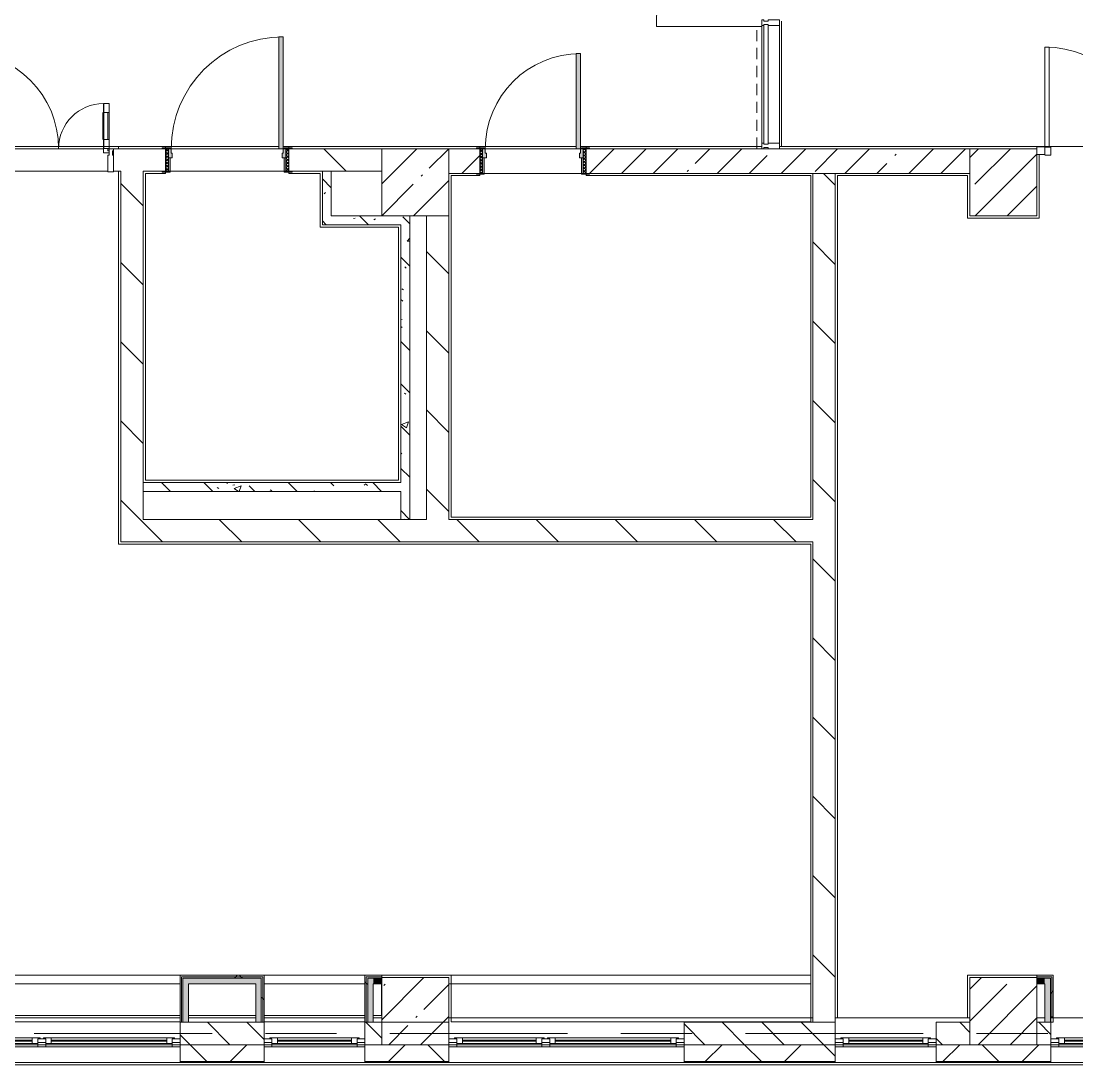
# Model space of a CAD drawing. Header units: millimetres. Extents: x 81368 to 286493, y -8553 to 29000.
# Drawn here: x 172923 to 182350, y -280 to 9040 of the extents above; entities that cross this region are included whole.
import ezdxf

# ---------------------------------------------------------------- set-up
doc = ezdxf.new("R2010")
doc.units = ezdxf.units.MM
doc.linetypes.add('200_ШТРИХ__ш1_п0_6_', pattern=[160, 100, -60])
doc.linetypes.add('Осевая', pattern=[3175, 635, -476.25, 1587.5, -476.25])
for name, color, linetype, lineweight, true_color in [('A-DETL-GENF-7', 7, 'Continuous', 5, 0xaaaaaa), ('A-DOOR-5', 7, 'Continuous', 5, 0xe2e2e2), ('A-DOOR-6', 7, 'Continuous', 5, 0xaaaaaa), ('A-DOOR-FRAM-4', 7, 'Continuous', 5, 0xe2e2e2), ('A-DOOR-FRAM-5', 7, 'Continuous', 5, 0xaaaaaa), ('A-FLOR-3', 7, 'Continuous', 5, 0xaaaaaa), ('I-WALL-4', 7, 'Continuous', 5, 0xe7e7e7), ('I-WALL-5', 7, 'Continuous', 9, 0xe7e7e7), ('I-WALL-8', 7, 'Continuous', 5, 0x787878)]:
    doc.layers.add(name, color=color, linetype=linetype, lineweight=lineweight, true_color=true_color)
for name, color, linetype, lineweight in [('A-DETL-MBND-1', 7, '200_ШТРИХ__ш1_п0_6_', 9), ('A-GLAZ-2', 7, 'Continuous', 5), ('A-GLAZ-CURT-1', 7, 'Continuous', 5), ('A-GLAZ-CWMG-2', 7, 'Continuous', 5), ('A-WALL', 7, 'Continuous', 9), ('A-WALL-6', 7, 'Continuous', 5), ('I-WALL-6', 7, 'Continuous', 5), ('S-COLS-1', 7, 'Continuous', 5), ('Оси-2', 7, 'Осевая', 9)]:
    doc.layers.add(name, color=color, linetype=linetype, lineweight=lineweight)
pattern_1 = [(135, (159482.9, 0), (-353.553, -353.553), [])]
pattern_2 = [(135, (159482.9, 0), (-377.17, -377.17), [533.4, -88.9, 17.78, -88.9]), (135, (159482.9, 376.94), (-377.17, -377.17), []), (50, (159482.9, 0), (637.645, -55.787), [66.675, -733.425]), (355, (159482.9, 0), (-123.35, 668.7), [53.34, -586.74]), (100.451, (159536, -4.65), (514.299, 612.908), [56.665, -623.315]), (46.184, (159482.9, 177.8), (948.776, -147.15), [100.01, -1100.137]), (96.636, (159561.9, 165.5), (830.91, 865.997), [85, -934.973]), (351.184, (159482.9, 177.8), (830.92, 865.99), [80.01, -880.11]), (21, (159571.8, 133.35), (530.65, -357.928), [66.675, -733.425]), (326, (159571.8, 133.35), (216.308, 644.658), [53.34, -586.74]), (71.451, (159616, 103.5), (746.96, 286.724), [56.665, -623.315]), (37.5, (159482.88, 0), (10.8105, 295.9426), [16.764, -562.864, 16.764, -578.866, -588.962]), (37.5, (159482.88, 0), (10.8105, 295.9426), [-1175.258, 16.764, -572.198]), (7.5, (159482.88, 0), (233.869, 350.632), [16.764, -322.834, 16.764, -549.529, -224.472]), (7.5, (159482.88, 0), (233.869, 350.632), [-905.891, 16.764, -207.708]), (327.5, (159284.63, 0), (474.5678, -20.0513), [16.764, -205.486, 16.764, -676.656, -920.115]), (327.5, (159284.63, 0), (474.5678, -20.0513), [-915.67, 16.764, -903.351]), (317.5, (159195.73, 0), (518.452, 88.993), [16.764, -272.161, 16.764, -443.738, -653.415]), (317.5, (159195.73, 0), (518.452, 88.993), [-749.427, 16.764, -636.651])]
pattern_3 = [(45, (159482.88, 0), (-285.123, 285.123), []), (45, (159768, 0), (-285.123, 285.123), [504.031, -100.806, 16.764, -84.042])]
pattern_4 = [(45, (159482.9, 0), (-530.33, 530.33), []), (135, (159482.9, 0), (-530.33, -530.33), [])]

# ---------------------------------------------------------------- blocks, each defined once
blk = doc.blocks.new('120_Окно_СКБ_2Ст - 120_Окно_СКБ_2Ст 2100х2500 _мал створка справа_-22445857-1_2_3_птичка')
at = {"layer": 'A-GLAZ-2'}
for p, q in [((-1050, -127), (-1050, -57)), ((-1050, -57), (-980, -57)), ((1050, -57), (-1050, -57)), ((-980, -57), (-980, -127)), ((150, -87), (-980, -87)), ((-980, -87), (-980, -127)), ((-930, -137), (-930, -87)), ((100, -137), (100, -87)), ((150, -127), (150, -57)), ((150, -57), (220, -57)), ((150, -127), (150, -87)), ((220, -57), (220, -127)), ((980, -87), (220, -87)), ((220, -87), (220, -127)), ((270, -137), (270, -87)), ((930, -137), (930, -87)), ((980, -127), (980, -57)), ((980, -57), (1050, -57)), ((980, -127), (980, -87)), ((1050, -57), (1050, -127)), ((-980, -127), (-1050, -127)), ((-1050, -127), (-1000, -127)), ((-980, -127), (-1000, -127)), ((-1000, -127), (-1000, -137)), ((-1000, -137), (170, -137)), ((170, -137), (-1000, -137)), ((-930, -107), (100, -107)), ((100, -117), (-930, -117)), ((220, -127), (150, -127)), ((170, -127), (150, -127)), ((170, -127), (200, -127)), ((170, -137), (170, -127)), ((220, -127), (200, -127)), ((200, -127), (200, -137)), ((200, -137), (1000, -137)), ((1000, -137), (200, -137)), ((270, -107), (930, -107)), ((930, -117), (270, -117)), ((1050, -127), (980, -127)), ((1000, -127), (980, -127)), ((1000, -127), (1050, -127)), ((1000, -137), (1000, -127))]:
    blk.add_line(p, q, dxfattribs=at)
blk = doc.blocks.new('Прямоугольный импост - Импост структурный с накладкой - 160мм Темный-30756008-1_2_3_птичка')
at = {"layer": 'A-GLAZ-CWMG-2'}
for p, q in [((-50, 0), (-50, 17)), ((-50, 17), (0, 17)), ((-40, 0), (-50, 0)), ((-40, -40), (-40, 0)), ((0, 0), (-10, 0)), ((-10, 0), (-10, -40)), ((0, 17), (0, 0)), ((-50, -140), (-50, -40)), ((-50, -40), (-40, -40)), ((-10, -40), (0, -40)), ((0, -40), (0, -140)), ((0, -140), (-50, -140))]:
    blk.add_line(p, q, dxfattribs=at)
blk = doc.blocks.new('Системная панель - Стекло - 40мм-31920837-1_2_3_птичка')
at = {"layer": 'A-GLAZ-CURT-1'}
for p, q in [((535, 40), (-535, 40)), ((-535, 40), (-535, 0)), ((-535, 0), (535, 0)), ((535, 0), (535, 40))]:
    blk.add_line(p, q, dxfattribs=at)
blk = doc.blocks.new('Прямоугольный импост - Импост структурный с накладкой - 160мм Темный-31920697-1_2_3_птичка')
at = {"layer": 'A-GLAZ-CWMG-2'}
for p, q in [((20053.3, 7950), (20053.3, 9000)), ((20210.3, 7950), (20210.3, 9000))]:
    blk.add_line(p, q, dxfattribs=at)
blk = doc.blocks.new('Прямоугольный импост - Импост структурный с накладкой - 160мм Темный-30755591-1_2_3_птичка')
at = {"layer": 'A-GLAZ-CWMG-2'}
for p, q in [((-25, 0), (-25, 17)), ((-25, 17), (25, 17)), ((-15, 0), (-25, 0)), ((-15, -40), (-15, 0)), ((25, 0), (15, 0)), ((15, 0), (15, -40)), ((25, 17), (25, 0)), ((-25, -140), (-25, -40)), ((-25, -40), (-15, -40)), ((15, -40), (25, -40)), ((25, -40), (25, -140)), ((25, -140), (-25, -140))]:
    blk.add_line(p, q, dxfattribs=at)
blk = doc.blocks.new('120_Окно_СКБ_1Ст - 120_Окно_СКБ_1Ст 900х2500_h_-V71-1_2_3_птичка')
at = {"layer": 'A-GLAZ-2'}
for p, q in [((-450, -127), (-450, -57)), ((-450, -57), (-380, -57)), ((450, -57), (-450, -57)), ((-380, -57), (-380, -127)), ((380, -87), (-380, -87)), ((-380, -87), (-380, -127)), ((-330, -137), (-330, -87)), ((330, -137), (330, -87)), ((380, -127), (380, -57)), ((380, -57), (450, -57)), ((380, -127), (380, -87)), ((450, -57), (450, -127)), ((-380, -127), (-450, -127)), ((-450, -127), (-400, -127)), ((-380, -127), (-400, -127)), ((-400, -127), (-400, -137)), ((-400, -137), (400, -137)), ((400, -137), (-400, -137)), ((-330, -107), (330, -107)), ((330, -117), (-330, -117)), ((450, -127), (380, -127)), ((400, -127), (380, -127)), ((400, -127), (450, -127)), ((400, -137), (400, -127))]:
    blk.add_line(p, q, dxfattribs=at)
blk = doc.blocks.new('120_Окно_СКБ_2Ст - 120_Окно_СКБ_2Ст 2800х2500_створка_-22445922-1_2_3_птичка')
at = {"layer": 'A-GLAZ-2'}
for p, q in [((-1400, -127), (-1400, -57)), ((-1400, -57), (-1330, -57)), ((1400, -57), (-1400, -57)), ((-1330, -57), (-1330, -127)), ((500, -87), (-1330, -87)), ((-1330, -87), (-1330, -127)), ((-1280, -137), (-1280, -87)), ((450, -137), (450, -87)), ((500, -127), (500, -57)), ((500, -57), (570, -57)), ((500, -127), (500, -87)), ((570, -57), (570, -127)), ((1330, -87), (570, -87)), ((570, -87), (570, -127)), ((620, -137), (620, -87)), ((1280, -137), (1280, -87)), ((1330, -127), (1330, -57)), ((1330, -57), (1400, -57)), ((1330, -127), (1330, -87)), ((1400, -57), (1400, -127)), ((-1330, -127), (-1400, -127)), ((-1400, -127), (-1350, -127)), ((-1330, -127), (-1350, -127)), ((-1350, -127), (-1350, -137)), ((-1350, -137), (520, -137)), ((520, -137), (-1350, -137)), ((-1280, -107), (450, -107)), ((450, -117), (-1280, -117)), ((570, -127), (500, -127)), ((520, -127), (500, -127)), ((520, -127), (550, -127)), ((520, -137), (520, -127)), ((570, -127), (550, -127)), ((550, -127), (550, -137)), ((550, -137), (1350, -137)), ((1350, -137), (550, -137)), ((620, -107), (1280, -107)), ((1280, -117), (620, -117)), ((1400, -127), (1330, -127)), ((1350, -127), (1330, -127)), ((1350, -127), (1400, -127)), ((1350, -137), (1350, -127))]:
    blk.add_line(p, q, dxfattribs=at)
blk = doc.blocks.new('BSC_Колонна _Прямоугольная - 600х600-V145-1_2_3_птичка')
at = {"layer": 'S-COLS-1'}
h = blk.add_hatch(dxfattribs=at)
h.set_pattern_fill('FP_165', color=256, style=0, pattern_type=2)
h.set_pattern_definition([(45, (-22210, -7600), (-285.123, 285.123), []), (45, (-21924.88, -7600), (-285.123, 285.123), [504.031, -100.806, 16.764, -84.042])])
h.paths.add_polyline_path([(300, -300), (300, 300), (-300, 300), (-300, -300)])
for p, q in [((300, 300), (-300, 300)), ((-300, 300), (-300, -300)), ((300, -300), (300, 300)), ((-300, -300), (300, -300))]:
    blk.add_line(p, q, dxfattribs=at)
blk = doc.blocks.new('BSC_Колонна _Прямоугольная - 600х600-V146-1_2_3_птичка')
at = {"layer": 'S-COLS-1'}
h = blk.add_hatch(dxfattribs=at)
h.set_pattern_fill('FP_166', color=256, style=0, pattern_type=2)
h.set_pattern_definition([(45, (-22210, -200), (-285.123, 285.123), []), (45, (-21924.88, -200), (-285.123, 285.123), [504.031, -100.806, 16.764, -84.042])])
h.paths.add_polyline_path([(300, -300), (300, 300), (-300, 300), (-300, -300), (-26.4, -300)])
for p, q in [((300, 300), (-300, 300)), ((-300, 300), (-300, -300)), ((300, -300), (300, 300)), ((-300, -300), (300, -300))]:
    blk.add_line(p, q, dxfattribs=at)
blk = doc.blocks.new('BSC_Колонна _Прямоугольная - 600х600-V161-1_2_3_птичка')
at = {"layer": 'S-COLS-1'}
h = blk.add_hatch(dxfattribs=at)
h.set_pattern_fill('FP_178', color=256, style=0, pattern_type=2)
h.set_pattern_definition([(45, (-16960, -7600), (-285.123, 285.123), []), (45, (-16674.88, -7600), (-285.123, 285.123), [504.031, -100.806, 16.764, -84.042])])
h.paths.add_polyline_path([(100, -300), (300, -300), (300, 300), (-300, 300), (-300, -300)])
for p, q in [((300, 300), (-300, 300)), ((-300, 300), (-300, -300)), ((300, -300), (300, 300)), ((-300, -300), (300, -300))]:
    blk.add_line(p, q, dxfattribs=at)
blk = doc.blocks.new('110_Дверь_СКБ_1Ст_Внутренняя1 - Д-7_л__950x2100h_Туалет-21784696-1_2_3_птичка')
at = {"layer": 'A-DOOR-5'}
h = blk.add_hatch(color=256, dxfattribs=at)
h.paths.add_polyline_path([(-422.5, 30), (-402.5, 30), (-402.5, 70), (-412.5, 70), (-412.5, 110), (-437.5, 108), (-437.5, 30)])
h.paths.add_polyline_path([(447.5, 30), (462.5, 30), (462.5, 110), (437.5, 110), (437.5, 70), (427.5, 70), (427.5, 30), (437.5, 30)])
at = {"layer": 'A-DOOR-6'}
h = blk.add_hatch(dxfattribs=at)
h.set_pattern_fill('FP_25', color=256, style=0, pattern_type=2)
h.set_pattern_definition([(135, (1826.41, 174.685), (-14.14214, -14.14214), []), (225, (1826.41, 174.685), (14.14214, -14.14214), [])])
h.paths.add_polyline_path([(473.5, -110), (487.5, -110), (487.5, 110), (462.5, 110), (462.5, -110)])
at = {"layer": 'A-DOOR-FRAM-4'}
for points in [[(437.5, 110), (431.8, 960), (397.5, 960), (397.5, 110)], [(-462.5, 110), (-422.5, 110), (-422.5, 118), (-492.5, 117.6), (-492.5, 110), (-477.4, 110)], [(487.5, 110), (517.5, 110), (517.5, 118), (447.5, 118), (447.5, 110), (473.5, 110)], [(-422.5, -110), (-422.5, 30), (-437.5, 30), (-437.5, -110)], [(462.5, -110), (462.5, 30), (447.5, 30), (447.5, -110)], [(-462.5, -118), (-422.5, -118), (-422.5, -110), (-492.5, -110), (-492.5, -118)], [(517.5, -118), (517.5, -110), (447.5, -110), (447.5, -118), (487.5, -118)]]:
    blk.add_hatch(color=256, dxfattribs=at).paths.add_polyline_path(points)
at = {"layer": 'A-DOOR-FRAM-5'}
h = blk.add_hatch(dxfattribs=at)
h.set_pattern_fill('FP_26', color=256, style=0, pattern_type=2)
h.set_pattern_definition([(45, (-296.384, 174.685), (-14.1421, 14.1421), []), (135, (-296.384, 174.685), (-14.1421, -14.1421), [])])
h.paths.add_polyline_path([(-462.5, -110), (-437.5, -110), (-437.5, 110), (-462.5, 108)])
at = {"layer": 'A-DOOR-6'}
for p, q in [((437.5, 960), (397.5, 960)), ((397.5, 960), (397.5, 110)), ((437.5, 110), (437.5, 960)), ((397.5, 110), (437.5, 110))]:
    blk.add_line(p, q, dxfattribs=at)
blk.add_arc((437.5, 110), 850, 90, 180, dxfattribs=at)
at = {"layer": 'A-DOOR-FRAM-5'}
for p, q in [((-422.5, 118), (-492.5, 118)), ((-492.5, 118), (-492.5, 110)), ((-492.5, 110), (-422.5, 110)), ((-437.5, 110), (-462.5, 110)), ((-462.5, 110), (-462.5, -110)), ((-412.5, 110), (-437.5, 110)), ((-437.5, 110), (-437.5, 30)), ((-437.5, -110), (-437.5, 110)), ((-422.5, 110), (-437.5, 110)), ((-437.5, 110), (-437.5, 109)), ((-437.5, 109), (-422.5, 109)), ((-422.5, 110), (-422.5, 118)), ((-422.5, 109), (-422.5, 110)), ((-412.5, 70), (-412.5, 110)), ((437.5, 110), (437.5, 70)), ((462.5, 110), (437.5, 110)), ((517.5, 118), (447.5, 118)), ((447.5, 118), (447.5, 110)), ((462.5, 110), (447.5, 110)), ((447.5, 110), (447.5, 109)), ((447.5, 110), (517.5, 110)), ((447.5, 109), (462.5, 109)), ((462.5, 30), (462.5, 110)), ((487.5, 110), (462.5, 110)), ((462.5, 110), (462.5, -110)), ((462.5, 109), (462.5, 110)), ((487.5, -110), (487.5, 110)), ((517.5, 110), (517.5, 118)), ((-437.5, 30), (-402.5, 30)), ((-422.5, 30), (-437.5, 30)), ((-437.5, 30), (-437.5, -110)), ((-422.5, -110), (-422.5, 30)), ((-402.5, 70), (-412.5, 70)), ((-402.5, 30), (-402.5, 70)), ((437.5, 70), (427.5, 70)), ((427.5, 70), (427.5, 30)), ((427.5, 30), (462.5, 30)), ((462.5, 30), (447.5, 30)), ((447.5, 30), (447.5, -110)), ((462.5, -110), (462.5, 30)), ((-422.5, -110), (-492.5, -110)), ((-492.5, -110), (-492.5, -118)), ((-492.5, -118), (-422.5, -118)), ((-462.5, -110), (-437.5, -110)), ((-437.5, -110), (-422.5, -110)), ((-422.5, -118), (-422.5, -110)), ((447.5, -110), (462.5, -110)), ((517.5, -110), (447.5, -110)), ((447.5, -110), (447.5, -118)), ((447.5, -118), (517.5, -118)), ((462.5, -110), (487.5, -110)), ((517.5, -118), (517.5, -110))]:
    blk.add_line(p, q, dxfattribs=at)
blk = doc.blocks.new('110_Дверь_СКБ_1Ст_Внутренняя1 - Д-4 1100x2100h_су мгн-V171-1_2_3_птичка')
at = {"layer": 'A-DOOR-5'}
h = blk.add_hatch(color=256, dxfattribs=at)
h.paths.add_polyline_path([(512.5, 20), (537.5, 20), (537.5, 100), (512.5, 100), (512.5, 60), (502.5, 60), (502.5, 20)])
h.paths.add_polyline_path([(-477.5, 20), (-477.5, 60), (-487.5, 60), (-487.5, 100), (-512.5, 100), (-512.5, 20), (-487.5, 20)])
at = {"layer": 'A-DOOR-6'}
h = blk.add_hatch(dxfattribs=at)
h.set_pattern_fill('FP_27', color=256, style=0, pattern_type=2)
h.set_pattern_definition([(135, (1751.41, 164.685), (-14.14214, -14.14214), []), (225, (1751.41, 164.685), (14.14214, -14.14214), [])])
h.paths.add_polyline_path([(562.5, -100), (562.5, 100), (537.5, 100), (537.5, -100)])
at = {"layer": 'A-DOOR-FRAM-4'}
for points in [[(512.5, 100), (512.5, 1100), (472.5, 1100), (472.5, 100)], [(-523, 100), (-497.5, 100), (-497.5, 108), (-567.5, 108), (-567.5, 100), (-537.5, 100)], [(537.5, 100), (592.5, 100), (592.5, 108), (522.5, 108), (522.5, 100)], [(-497.5, -100), (-497.5, 20), (-512.5, 20), (-512.5, -100)], [(522.5, -100), (537.5, -100), (537.5, 20), (522.5, 20)], [(-519.7, -108), (-497.5, -108), (-497.5, -100), (-567.5, -100), (-567.5, -108), (-536.7, -108)], [(562.5, -108), (592.5, -108), (592.5, -100), (522.5, -100), (522.5, -108), (537.5, -108)]]:
    blk.add_hatch(color=256, dxfattribs=at).paths.add_polyline_path(points)
at = {"layer": 'A-DOOR-FRAM-5'}
h = blk.add_hatch(dxfattribs=at)
h.set_pattern_fill('FP_28', color=256, style=0, pattern_type=2)
h.set_pattern_definition([(45, (-371.384, 164.685), (-14.1421, 14.1421), []), (135, (-371.384, 164.685), (-14.1421, -14.1421), [])])
h.paths.add_polyline_path([(-536.2, -100), (-512.5, -100), (-512.5, 100), (-537.5, 100), (-537.5, -100)])
at = {"layer": 'A-DOOR-6'}
for p, q in [((512.5, 1100), (472.5, 1100)), ((472.5, 1100), (472.5, 100)), ((512.5, 100), (512.5, 1100)), ((472.5, 100), (512.5, 100))]:
    blk.add_line(p, q, dxfattribs=at)
blk.add_arc((512.5, 100), 1000, 90, 180, dxfattribs=at)
at = {"layer": 'A-DOOR-FRAM-5'}
for p, q in [((-497.5, 108), (-567.5, 108)), ((-567.5, 108), (-567.5, 100)), ((-567.5, 100), (-497.5, 100)), ((-512.5, 100), (-537.5, 100)), ((-537.5, 100), (-537.5, -100)), ((-487.5, 100), (-512.5, 100)), ((-512.5, 100), (-512.5, 20)), ((-512.5, -100), (-512.5, 100)), ((-497.5, 100), (-512.5, 100)), ((-512.5, 100), (-512.5, 99)), ((-512.5, 99), (-497.5, 99)), ((-497.5, 100), (-497.5, 108)), ((-497.5, 99), (-497.5, 100)), ((-487.5, 60), (-487.5, 100)), ((512.5, 100), (512.5, 60)), ((537.5, 100), (512.5, 100)), ((592.5, 108), (522.5, 108)), ((522.5, 108), (522.5, 100)), ((537.5, 100), (522.5, 100)), ((522.5, 100), (522.5, 99)), ((522.5, 100), (592.5, 100)), ((522.5, 99), (537.5, 99)), ((537.5, 20), (537.5, 100)), ((562.5, 100), (537.5, 100)), ((537.5, 100), (537.5, -100)), ((537.5, 99), (537.5, 100)), ((562.5, -100), (562.5, 100)), ((592.5, 100), (592.5, 108)), ((-512.5, 20), (-477.5, 20)), ((-497.5, 20), (-512.5, 20)), ((-512.5, 20), (-512.5, -100)), ((-497.5, -100), (-497.5, 20)), ((-477.5, 60), (-487.5, 60)), ((-477.5, 20), (-477.5, 60)), ((512.5, 60), (502.5, 60)), ((502.5, 60), (502.5, 20)), ((502.5, 20), (537.5, 20)), ((537.5, 20), (522.5, 20)), ((522.5, 20), (522.5, -100)), ((537.5, -100), (537.5, 20)), ((-497.5, -100), (-567.5, -100)), ((-567.5, -100), (-567.5, -108)), ((-567.5, -108), (-497.5, -108)), ((-537.5, -100), (-512.5, -100)), ((-512.5, -100), (-497.5, -100)), ((-497.5, -108), (-497.5, -100)), ((522.5, -100), (537.5, -100)), ((592.5, -100), (522.5, -100)), ((522.5, -100), (522.5, -108)), ((522.5, -108), (592.5, -108)), ((537.5, -100), (562.5, -100)), ((592.5, -108), (592.5, -100))]:
    blk.add_line(p, q, dxfattribs=at)
blk = doc.blocks.new('Дверь_Витражная_остекление_ - ДВН_ДАО_Главный вход_1200 в свету-31742133-1_2_3_птичка')
at = {"layer": 'A-DETL-GENF-7'}
for p, q in [((-607.5, 925), (-647.5, 925)), ((-647.5, 925), (-647.5, 35)), ((-607.5, 30), (-607.5, 925)), ((647.5, 430), (607.5, 430)), ((607.5, 430), (607.5, 30)), ((647.5, 35), (647.5, 430)), ((-647.5, 30), (-607.5, 30)), ((-592.5, 30), (-647.5, 30)), ((-592.5, -40), (-592.5, 30)), ((592.5, -40), (592.5, 30)), ((592.5, 30), (647.5, 30)), ((607.5, 30), (647.5, 30)), ((-647.5, -40), (-592.5, -40)), ((647.5, -40), (592.5, -40))]:
    blk.add_line(p, q, dxfattribs=at)
at = {"layer": 'A-DOOR-6'}
for p, q in [((-647.5, 925), (-647.5, 35)), ((647.5, 430), (647.5, 35))]:
    blk.add_line(p, q, dxfattribs=at)
for centre, radius, start, end in [((-647.5, 30), 895, 360, 90), ((647.5, 30), 400, 90, 180)]:
    blk.add_arc(centre, radius, start, end, dxfattribs=at)
blk = doc.blocks.new('Прямоугольный импост - 50 x 70 мм-31701779-1_2_3_птичка')
at = {"layer": 'A-GLAZ-CWMG-2'}
for p, q in [((0, 35), (-70, 35)), ((-70, 35), (-70, -35)), ((-70, -35), (0, -35)), ((0, -35), (0, -17))]:
    blk.add_line(p, q, dxfattribs=at)
blk = doc.blocks.new('Прямоугольный импост - Импост структурный с накладкой - 190мм-32633035-1_2_3_птичка')
at = {"layer": 'A-GLAZ-CWMG-2'}
for p, q in [((-50, 40), (-50, 190)), ((-50, 190), (0, 190)), ((0, 190), (0, 40)), ((-40, 40), (-50, 40)), ((-50, -17), (-50, 0)), ((-50, 0), (-40, 0)), ((-40, 0), (-40, 40)), ((-10, 40), (-10, 0)), ((0, 40), (-10, 40)), ((-10, 0), (0, 0)), ((0, 0), (0, -17)), ((0, -17), (-50, -17))]:
    blk.add_line(p, q, dxfattribs=at)
blk = doc.blocks.new('Дверь_Витражная_остекление_ - ВВ-6 остекление-32633143-1_2_3_птичка')
at = {"layer": 'A-DETL-GENF-7'}
for p, q in [((-630, 880), (-585, 880)), ((-630, 880), (-630, 20)), ((-585, 880), (-630, 880)), ((-630, 880), (-630, 20)), ((-585, 880), (-585, 20)), ((-585, 20), (-585, 880)), ((-630, 800), (-585, 800)), ((-620, 800), (-620, 100)), ((-576, 800), (-576, 100)), ((680, 420), (635, 420)), ((635, 420), (635, 20)), ((680, 420), (635, 420)), ((635, 420), (635, 20)), ((680, 420), (680, 20)), ((680, 20), (680, 420)), ((626, 340), (626, 100)), ((680, 340), (635, 340)), ((670, 340), (670, 100)), ((-630, 100), (-585, 100)), ((680, 100), (635, 100)), ((-585, 20), (-630, 20)), ((-630, 20), (-585, 20))]:
    blk.add_line(p, q, dxfattribs=at)
at = {"layer": 'A-DOOR-6'}
for p, q in [((-630, 880), (-630, 20)), ((630, 420), (630, 20)), ((-630, 20), (-680, 20)), ((-680, 20), (-680, -20)), ((-630, -20), (-630, 20)), ((680, 20), (630, 20)), ((630, 20), (630, -20)), ((680, -20), (680, 20)), ((-680, -20), (-630, -20)), ((630, -20), (680, -20))]:
    blk.add_line(p, q, dxfattribs=at)
for centre, radius, start, end in [((-630, 20), 860, 360, 90), ((630, 20), 400, 90, 180)]:
    blk.add_arc(centre, radius, start, end, dxfattribs=at)
blk = doc.blocks.new('Зашивка приборов отопления19 - Зашивка приборов отопления-33282289-1_2_3_птичка')
at = {"layer": 'A-WALL-6'}
for p, q in [((12140, 520), (10058.6, 520)), ((10058.6, 520), (10058.6, 445)), ((10058.6, 445), (12140, 445)), ((12140, 445), (10060.9, 445)), ((10060.9, 445), (10060.9, 105)), ((10060.9, 105), (12140, 105))]:
    blk.add_line(p, q, dxfattribs=at)
blk = doc.blocks.new('Зашивка приборов отопления20 - Зашивка приборов отопления-33282357-1_2_3_птичка')
at = {"layer": 'A-WALL-6'}
for p, q in [((10960, 520), (10060, 520)), ((10060, 445), (10960, 445)), ((10960, 445), (10060.9, 445)), ((10060.9, 445), (10060.9, 105)), ((10060.9, 105), (10960, 105))]:
    blk.add_line(p, q, dxfattribs=at)
blk = doc.blocks.new('Зашивка приборов отопления21 - Зашивка приборов отопления-33282451-1_2_3_птичка')
at = {"layer": 'A-WALL-6'}
for p, q in [((13270.9, 520), (10060, 520)), ((10060, 520), (10060, 445)), ((13270.9, 445), (13270.9, 520)), ((10060, 445), (13270.9, 445)), ((13270.9, 445), (10060.9, 445)), ((10060.9, 445), (10060.9, 105)), ((13270.9, 105), (13270.9, 445)), ((10060.9, 105), (13270.9, 105))]:
    blk.add_line(p, q, dxfattribs=at)

msp = doc.modelspace()

# ---------------------------------------------------------------- hatches: boundary and pattern name
at = {"layer": 'A-WALL-6'}
h = msp.add_hatch(dxfattribs=at)
h.set_pattern_fill('FP_100', color=256, style=0, pattern_type=2)
h.set_pattern_definition([(135, (159482.88, 0), (-176.7767, -176.7767), [])])
h.paths.add_polyline_path([(166312.9, -100), (167142.9, -100), (167142.9, 100), (166312.9, 100), (166312.9, -80)])
h.paths.add_polyline_path([(181392.9, -100), (181392.9, 100), (181092.9, 100), (181092.9, -100)])
h.paths.add_polyline_path([(186792.9, -100), (187792.6, -100), (187792.6, 100), (186792.9, 100), (186792.9, -80)])
h.paths.add_polyline_path([(168642.6, -100), (169392.9, -100), (169392.9, 100), (168642.6, 100), (168642.6, -80)])
h.paths.add_polyline_path([(171642.9, -100), (171642.9, 100), (171492.9, 100), (171492.9, -100)])
h.paths.add_polyline_path([(179972.9, -100), (180192.9, -100), (180192.9, 100), (178842.9, 100), (178842.9, -100), (178878.1, -100)])
h.paths.add_polyline_path([(185892.9, -100), (185892.9, 100), (185642.9, 100), (185642.9, -100)])
h.paths.add_polyline_path([(175092.9, -100), (175092.9, 100), (174342.9, 100), (174342.9, -100)])
h.paths.add_polyline_path([(175992.9, -100), (176142.9, -94.4), (176142.9, 100), (175992.9, 100), (175992.9, -80)])
h.paths.add_polyline_path([(182117.9, -100), (182117.9, 100), (181992.9, 100), (181992.9, -100)])
h.paths.add_polyline_path([(184917.9, -100), (185042.9, -100), (185042.9, 100), (184917.9, 100), (184917.9, -80)])
h = msp.add_hatch(dxfattribs=at)
h.set_pattern_fill('FP_89', color=256, style=0, pattern_type=2)
h.set_pattern_definition([(45, (159482.9, 0), (-353.5534, 353.5534), []), (135, (159482.9, 0), (-353.5534, -353.5534), [])])
h.paths.add_polyline_path([(235176.7, -250), (235182.9, -250), (235182.9, -100), (233462.9, -100), (233462.9, -250), (235174.9, -250)])
h.paths.add_polyline_path([(227210.8, -250), (230142.9, -250), (230142.9, -100), (226542.9, -100), (226542.9, -250)])
h.paths.add_polyline_path([(231718.9, -250), (231762.9, -250), (231762.9, -100), (231042.9, -101.8), (231042.9, -250), (231562.9, -250)])
h.paths.add_polyline_path([(221092.9, -250), (221092.9, -100), (220392.9, -100), (220392.9, -250), (220704.5, -250)])
h.paths.add_polyline_path([(223192.9, -250), (223742.9, -250), (223742.9, -100), (223192.9, -100), (223192.9, -121.3)])
h.paths.add_polyline_path([(219492.9, -250), (219492.9, -100), (218742.9, -100), (218742.9, -250)])
h.paths.add_polyline_path([(216642.9, -250), (216642.9, -100), (215892.9, -100), (215892.9, -250), (216057.1, -250)])
h.paths.add_polyline_path([(224642.9, -250), (225642.9, -250), (225642.9, -100), (224642.9, -100), (224642.9, -118)])
h.paths.add_polyline_path([(211354.4, -250), (212792.9, -250), (212792.9, -100), (211354.4, -100), (211354.4, -150.7)])
h.paths.add_polyline_path([(209254.4, -250), (209254.4, -100), (208542.9, -100), (208542.9, -250), (208621.3, -250)])
h.paths.add_polyline_path([(207642.9, -250), (207642.9, -100), (206892.9, -100), (206892.9, -250)])
h.paths.add_polyline_path([(203792.9, -250), (203792.9, -100), (202220.4, -100), (202220.4, -250), (203044.4, -250)])
h.paths.add_polyline_path([(200120.4, -250), (200120.4, -100), (199422.9, -100), (199422.9, -250)])
h.paths.add_polyline_path([(198522.9, -250), (198522.9, -100), (197472.9, -100), (197472.9, -250), (198397.1, -250)])
h.paths.add_polyline_path([(196572.9, -250), (196572.9, -100), (195452.9, -100), (195452.9, -250), (196538.1, -250)])
h.paths.add_polyline_path([(193352.9, -250), (193352.9, -100), (192492.9, -100), (192492.9, -250)])
h.paths.add_polyline_path([(189692.9, -250), (189692.9, -100), (188692.6, -100), (188692.6, -250), (189102.3, -250)])
h.paths.add_polyline_path([(187792.6, -250), (187792.6, -100), (186792.9, -100), (186792.9, -250)])
h.paths.add_polyline_path([(181092.9, -250), (182117.9, -250), (182117.9, -100), (181092.9, -100), (181092.9, -226)])
h.paths.add_polyline_path([(175092.9, -250), (175092.9, -100), (174342.9, -100), (174342.9, -250)])
h.paths.add_polyline_path([(185892.9, -250), (185892.9, -100), (184917.9, -100), (184917.9, -250), (185384.4, -250)])
h.paths.add_polyline_path([(175992.9, -250), (176742.9, -250), (176742.9, -100), (175992.9, -100), (175992.9, -238.7)])
h.paths.add_polyline_path([(178842.9, -250), (180192.9, -250), (180192.9, -100), (178842.9, -100), (178842.9, -231.6)])
h.paths.add_polyline_path([(160288.6, -250), (163212.9, -250), (163212.9, -100), (159222.9, -100), (159222.9, -250), (159592.9, -250)])
h.paths.add_polyline_path([(167142.9, -250), (167742.6, -250), (167742.6, -100), (166312.9, -100), (166312.9, -250), (166794.9, -250)])
h.paths.add_polyline_path([(171492.9, -250), (172242.9, -248), (172242.9, -100), (171492.9, -100), (171492.9, -249.9)])
h.paths.add_polyline_path([(169392.9, -250), (169392.9, -100), (168642.6, -100), (168642.6, -250), (168653.8, -250)])
at = {"layer": 'I-WALL-4'}
for points in [[(174367.9, 100), (174417.9, 100), (174417.9, 495), (174367.9, 495), (174367.9, 120)], [(174417.9, 445), (175067.9, 445), (175067.9, 495), (174417.9, 495)], [(176020.1, 100), (176067.9, 100), (176067.9, 495), (176017.9, 495), (176017.9, 100)], [(176142.9, 445), (176141.5, 495), (176067.9, 495), (176067.9, 445), (176141.5, 445)], [(182012.9, 445), (182062.9, 445), (182062.9, 495), (181992.9, 495), (181992.9, 445)], [(175067.9, 100), (175067.9, 445), (175017.9, 445), (175017.9, 100)]]:
    msp.add_hatch(color=256, dxfattribs=at).paths.add_polyline_path(points)
at = {"layer": 'I-WALL-5'}
msp.add_hatch(color=256, dxfattribs=at).paths.add_polyline_path([(182112.9, 100), (182112.9, 495), (182062.9, 495), (182062.9, 100)])
at = {"layer": 'I-WALL-6'}
h = msp.add_hatch(dxfattribs=at)
h.set_pattern_fill('FP_99', color=256, style=0, pattern_type=2)
h.set_pattern_definition(pattern_1)
h.paths.add_polyline_path([(172242.9, 7700), (172307.9, 7700), (172307.9, 7900), (172242.9, 7900)])
h.paths.add_polyline_path([(173812.9, 7700), (174212.9, 7700), (174212.9, 7900), (173747.9, 7894.4), (173747.9, 7700), (173792.9, 7700)])
h.paths.add_polyline_path([(175342.9, 7700), (176142.9, 7700), (176142.9, 7900), (175312.9, 7900), (175312.9, 7700)])
h = msp.add_hatch(dxfattribs=at)
h.set_pattern_fill('FP_69', color=256, style=0, pattern_type=2)
h.set_pattern_definition(pattern_3)
h.paths.add_polyline_path([(179523.1, 7680), (181392.9, 7680), (181392.9, 7900), (177967.9, 7900), (177967.9, 7680), (178878.1, 7680)])
h.paths.add_polyline_path([(176742.9, 7680), (177017.9, 7680), (177017.9, 7900), (176742.9, 7900), (176742.9, 7841.3)])
h = msp.add_hatch(dxfattribs=at)
h.set_pattern_fill('FP_99', color=256, style=0, pattern_type=2)
h.set_pattern_definition(pattern_1)
h.paths.add_polyline_path([(174012.9, 4590), (174012.9, 7700), (173812.9, 7700), (173812.9, 4590), (173880.3, 4590)])
h = msp.add_hatch(dxfattribs=at)
h.set_pattern_fill('FP_99', color=256, style=0, pattern_type=2)
h.set_pattern_definition(pattern_1)
h.paths.add_polyline_path([(180192.9, 100), (180192.9, 7680), (179992.9, 7680), (179992.9, 100)])
h = msp.add_hatch(dxfattribs=at)
h.set_pattern_fill('FP_99', color=256, style=0, pattern_type=2)
h.set_pattern_definition(pattern_1)
h.paths.add_polyline_path([(176542.9, 4590), (176742.9, 4590), (176742.9, 7300), (176542.9, 7300), (176542.9, 4610)])
h = msp.add_hatch(dxfattribs=at)
h.set_pattern_fill('FP_99', color=256, style=0, pattern_type=2)
h.set_pattern_definition(pattern_1)
h.paths.add_polyline_path([(179972.9, 4390), (179992.9, 4390), (179992.9, 4590), (173812.9, 4590), (173812.9, 4390), (178878.1, 4390)])
h = msp.add_hatch(dxfattribs=at)
h.set_pattern_fill('FP_187', color=256, style=0, pattern_type=2)
h.set_pattern_definition(pattern_4)
h.paths.add_polyline_path([(174355.4, 507.5), (175092.9, 507.5), (175092.9, 520), (174355.4, 520)])
h = msp.add_hatch(dxfattribs=at)
h.set_pattern_fill('FP_187', color=256, style=0, pattern_type=2)
h.set_pattern_definition(pattern_4)
h.paths.add_polyline_path([(175080.4, 495), (175080.4, 507.5), (174367.9, 507.5), (174367.9, 495), (175067.9, 495)])
h = msp.add_hatch(dxfattribs=at)
h.set_pattern_fill('FP_187', color=256, style=0, pattern_type=2)
h.set_pattern_definition(pattern_4)
h.paths.add_polyline_path([(175080.4, 100), (175080.4, 495), (175067.9, 495), (175067.9, 100)])
h = msp.add_hatch(dxfattribs=at)
h.set_pattern_fill('FP_187', color=256, style=0, pattern_type=2)
h.set_pattern_definition(pattern_4)
h.paths.add_polyline_path([(175092.9, 100), (175092.9, 507.5), (175080.4, 507.5), (175080.4, 100)])
h = msp.add_hatch(dxfattribs=at)
h.set_pattern_fill('FP_187', color=256, style=0, pattern_type=2)
h.set_pattern_definition(pattern_4)
h.paths.add_polyline_path([(176003.8, 100), (176005.4, 100), (176005.4, 520), (175992.9, 520), (175992.9, 100)])
h = msp.add_hatch(dxfattribs=at)
h.set_pattern_fill('FP_187', color=256, style=0, pattern_type=2)
h.set_pattern_definition(pattern_4)
h.paths.add_polyline_path([(176017.9, 100), (176017.9, 507.5), (176005.4, 507.5), (176005.4, 100)])
h = msp.add_hatch(dxfattribs=at)
h.set_pattern_fill('FP_187', color=256, style=0, pattern_type=2)
h.set_pattern_definition(pattern_4)
h.paths.add_polyline_path([(182112.9, 100), (182117.9, 100), (182117.9, 150), (182125.4, 150), (182125.4, 507.5), (182112.9, 507.5), (182112.9, 120)])
h = msp.add_hatch(dxfattribs=at)
h.set_pattern_fill('FP_187', color=256, style=0, pattern_type=2)
h.set_pattern_definition(pattern_4)
h.paths.add_polyline_path([(182137.9, 150), (182137.9, 520), (182125.4, 520), (182125.4, 150)])
at = {"layer": 'I-WALL-8'}
h = msp.add_hatch(dxfattribs=at)
h.set_pattern_fill('FP_98', color=256, style=0, pattern_type=2)
h.set_pattern_definition(pattern_2)
h.paths.add_polyline_path([(175692.9, 7220), (175692.9, 7700), (175612.9, 7700), (175612.9, 7220)])
h = msp.add_hatch(dxfattribs=at)
h.set_pattern_fill('FP_98', color=256, style=0, pattern_type=2)
h.set_pattern_definition(pattern_2)
h.paths.add_polyline_path([(175692.9, 7220), (176312.9, 7220), (176312.9, 7300), (175692.9, 7300), (175692.9, 7274)])
h = msp.add_hatch(dxfattribs=at)
h.set_pattern_fill('FP_98', color=256, style=0, pattern_type=2)
h.set_pattern_definition(pattern_2)
h.paths.add_polyline_path([(176392.9, 4590), (176392.9, 7300), (176312.9, 7300), (176312.9, 4590)])
h = msp.add_hatch(dxfattribs=at)
h.set_pattern_fill('FP_98', color=256, style=0, pattern_type=2)
h.set_pattern_definition(pattern_2)
h.paths.add_polyline_path([(176312.9, 4840), (176312.9, 4920), (174012.9, 4920), (174012.9, 4840), (176292.9, 4840)])
at = {"layer": 'S-COLS-1'}
h = msp.add_hatch(dxfattribs=at)
h.set_pattern_fill('FP_69', color=256, style=0, pattern_type=2)
h.set_pattern_definition(pattern_3)
h.paths.add_polyline_path([(176308.3, -100), (176742.9, -100), (176742.9, 500), (176142.9, 500), (176142.9, -100)])

# ---------------------------------------------------------------- linework, layer by layer
at = {"layer": 'A-DETL-MBND-1'}
msp.add_line((179492.9, 7900), (179492.9, 8991.3), dxfattribs=at)
at = {"layer": 'A-FLOR-3'}
for p, q in [((178596.1, 8991.3), (179536.1, 8991.3)), ((179712.9, 9040), (179712.9, 7920)), ((162476.1, 7920), (175222.9, 7920)), ((173792.9, 7900), (173792.9, 7920)), ((174212.9, 7920), (174212.9, 7908)), ((175262.9, 7920), (177877.9, 7920)), ((175312.9, 7908), (175312.9, 7920)), ((177017.9, 7920), (177017.9, 7908)), ((177917.9, 7920), (179536.1, 7920)), ((177967.9, 7908), (177967.9, 7920)), ((179693.1, 7920), (189692.9, 7920)), ((182012.9, 7848), (182012.9, 7280)), ((173792.9, 4370), (173792.9, 7700)), ((174212.9, 7680), (174032.9, 7680)), ((174032.9, 7680), (174032.9, 4940)), ((174212.9, 7692), (174212.9, 7680)), ((175312.9, 7680), (175312.9, 7692)), ((175592.9, 7680), (175312.9, 7680)), ((175592.9, 7200), (175592.9, 7680)), ((177017.9, 7660), (176762.9, 7660)), ((176762.9, 7660), (176762.9, 4610)), ((177017.9, 7672), (177017.9, 7660)), ((177967.9, 7660), (177967.9, 7672)), ((179972.9, 7660), (177967.9, 7660)), ((179972.9, 4610), (179972.9, 7660)), ((181372.9, 7660), (180212.9, 7660)), ((180212.9, 7660), (180212.9, 140)), ((181372.9, 7280), (181372.9, 7660)), ((182012.9, 7280), (181372.9, 7280)), ((176292.9, 7200), (175592.9, 7200)), ((176292.9, 4940), (176292.9, 7200)), ((174032.9, 4940), (176292.9, 4940)), ((176762.9, 4610), (179972.9, 4610)), ((179972.9, 4370), (173792.9, 4370)), ((179972.9, 520), (179972.9, 4370)), ((176142.9, 520), (176762, 520)), ((181372.9, 140), (181372.9, 520)), ((181372.9, 520), (181992.9, 520)), ((174342.9, 445), (172262.9, 445)), ((175992.9, 445), (175092.9, 445)), ((176141.5, 160.3), (176141.5, 445)), ((179972.9, 445), (176742.9, 445)), ((179972.9, 140), (179972.9, 445)), ((172262.9, 160.3), (174342.9, 160.3)), ((174417.9, 160.3), (175017.9, 160.3)), ((175092.9, 160.3), (175992.9, 160.3)), ((176067.9, 160.3), (176141.5, 160.3))]:
    msp.add_line(p, q, dxfattribs=at)
msp.add_arc((179539.8, 9041.3), 945, 107.75279, 183.03294, dxfattribs=at)
at = {"layer": 'A-WALL'}
for p, q in [((175692.9, 7700), (175612.9, 7700)), ((180192.9, 7680), (179992.9, 7680)), ((174012.9, 4920), (174012.9, 4840)), ((176312.9, 4590), (176392.9, 4590)), ((174355.4, 507.5), (174355.4, 100)), ((175080.4, 507.5), (174355.4, 507.5)), ((174367.9, 495), (174367.9, 100)), ((175067.9, 495), (174367.9, 495)), ((175067.9, 100), (175067.9, 495)), ((175080.4, 100), (175080.4, 507.5)), ((176005.4, 507.5), (176005.4, 100)), ((176142.9, 507.5), (176005.4, 507.5)), ((176017.9, 495), (176017.9, 100)), ((176142.9, 495), (176017.9, 495)), ((182125.4, 507.5), (181992.9, 507.5)), ((182112.9, 495), (181992.9, 495)), ((182112.9, 100), (182112.9, 495)), ((182125.4, 150), (182125.4, 507.5)), ((179992.9, 100), (180192.9, 100)), ((175092.9, -100), (174342.9, -100)), ((176742.9, -100), (175992.9, -100)), ((180192.9, -100), (178842.9, -100)), ((181392.9, -100), (181092.9, -100)), ((182117.9, -100), (181992.9, -100)), ((174342.9, -250), (175092.9, -250)), ((174342.9, -253), (175092.9, -253)), ((175992.9, -250), (176742.9, -250)), ((175992.9, -253), (176742.9, -253)), ((178842.9, -250), (180192.9, -250)), ((178842.9, -253), (180192.9, -253)), ((181092.9, -250), (182117.9, -250)), ((181092.9, -253), (182117.9, -253))]:
    msp.add_line(p, q, dxfattribs=at)
at = {"layer": 'A-WALL-6'}
for p, q in [((174342.9, 100), (174342.9, -258)), ((175017.9, 100), (174417.9, 100)), ((175092.9, -258), (175092.9, 100)), ((175992.9, 100), (175992.9, -258)), ((176742.9, 100), (176067.9, 100)), ((176742.9, -258), (176742.9, 100)), ((179992.9, 100), (178842.9, 100)), ((178842.9, 100), (178842.9, -258)), ((180192.9, -258), (180192.9, 100)), ((181392.9, 100), (181092.9, 100)), ((181092.9, 100), (181092.9, -258)), ((182062.9, 100), (181992.9, 100)), ((182117.9, -258), (182117.9, 100)), ((172242.9, -100), (174342.9, -100)), ((175092.9, -100), (175992.9, -100)), ((176742.9, -100), (178842.9, -100)), ((180192.9, -100), (181092.9, -100)), ((182117.9, -100), (184917.9, -100)), ((231762.9, -280), (159192.9, -280)), ((168642.6, -258), (181092.9, -258)), ((181092.9, -258), (188692.6, -258))]:
    msp.add_line(p, q, dxfattribs=at)
at = {"layer": 'I-WALL-6'}
for p, q in [((172397.9, 7900), (173657.9, 7900)), ((174182.9, 7900), (173747.9, 7900)), ((173747.9, 7900), (173747.9, 7700)), ((174262.9, 7900), (175222.9, 7900)), ((176142.9, 7900), (175342.9, 7900)), ((176987.9, 7900), (176742.9, 7900)), ((177067.9, 7900), (177877.9, 7900)), ((181392.9, 7900), (177997.9, 7900)), ((173698.3, 7700), (172357.4, 7700)), ((173747.9, 7700), (173812.9, 7700)), ((173812.9, 7700), (173812.9, 4390)), ((174012.9, 7700), (174182.9, 7700)), ((174012.9, 4920), (174012.9, 7700)), ((175272.9, 7700), (174252.9, 7700)), ((175342.9, 7700), (175612.9, 7700)), ((175612.9, 7700), (175612.9, 7220)), ((175692.9, 7700), (176142.9, 7700)), ((175692.9, 7300), (175692.9, 7700)), ((176742.9, 7680), (176987.9, 7680)), ((177927.9, 7680), (177057.9, 7680)), ((177997.9, 7680), (179992.9, 7680)), ((179992.9, 7680), (179992.9, 4590)), ((180192.9, 100), (180192.9, 7680)), ((180192.9, 7680), (181392.9, 7680)), ((176142.9, 7300), (175692.9, 7300)), ((176392.9, 4590), (176392.9, 7300)), ((176542.9, 7300), (176542.9, 4590)), ((176742.9, 4590), (176742.9, 7300)), ((175612.9, 7220), (176312.9, 7220)), ((176312.9, 7220), (176312.9, 4920)), ((176312.9, 4920), (174012.9, 4920)), ((174012.9, 4840), (176312.9, 4840)), ((174012.9, 4590), (174012.9, 4840)), ((176312.9, 4840), (176312.9, 4590)), ((176312.9, 4590), (174012.9, 4590)), ((176542.9, 4590), (176392.9, 4590)), ((179992.9, 4590), (176742.9, 4590)), ((173812.9, 4390), (179992.9, 4390)), ((179992.9, 4390), (179992.9, 100)), ((174342.9, 520), (174342.9, 100)), ((175092.9, 520), (174342.9, 520)), ((175092.9, 100), (175092.9, 520)), ((175992.9, 520), (175992.9, 100)), ((176142.9, 520), (175992.9, 520)), ((176142.9, 445), (176142.9, 520)), ((182137.9, 520), (181992.9, 520)), ((181992.9, 520), (181992.9, 500)), ((182137.9, 100), (182137.9, 520)), ((174417.9, 100), (174417.9, 445)), ((174417.9, 445), (175017.9, 445)), ((175017.9, 445), (175017.9, 100)), ((176067.9, 100), (176067.9, 445)), ((176067.9, 445), (176142.9, 445)), ((181992.9, 445), (182062.9, 445)), ((182062.9, 445), (182062.9, 100)), ((172242.9, 140), (174342.9, 140)), ((174342.9, 100), (174417.9, 100)), ((174417.9, 140), (175017.9, 140)), ((175017.9, 100), (175092.9, 100)), ((175092.9, 140), (175992.9, 140)), ((175992.9, 100), (176067.9, 100)), ((176067.9, 140), (176142.9, 140)), ((176742.9, 140), (179992.9, 140)), ((180192.9, 140), (181392.9, 140)), ((181992.9, 140), (182062.9, 140)), ((182062.9, 100), (182137.9, 100)), ((182116.9, 140), (185042.9, 140)), ((182117.9, 100), (182117.9, 150)), ((182117.9, 150), (182137.9, 150)), ((173142.9, -80), (173072.9, -80)), ((174342.9, -80), (174272.9, -80)), ((175160.2, -80), (175092.9, -80)), ((175992.9, -80), (175922.9, -80)), ((176812.9, -80), (176742.9, -80)), ((177642.9, -80), (177572.9, -80)), ((178842.9, -80), (178772.9, -80)), ((180262.9, -80), (180192.9, -80)), ((181092.9, -80), (181022.9, -80)), ((182187.9, -80), (182117.9, -80))]:
    msp.add_line(p, q, dxfattribs=at)
at = {"layer": 'S-COLS-1'}
for p, q in [((176742.9, 500), (176142.9, 500)), ((176142.9, 500), (176142.9, -100)), ((176742.9, -100), (176742.9, 500)), ((176142.9, -100), (176742.9, -100))]:
    msp.add_line(p, q, dxfattribs=at)
at = {"layer": 'Оси-2'}
msp.add_line((168754.1, 0), (185742.9, 0), dxfattribs=at)

# ---------------------------------------------------------------- block references
at = {"layer": 'A-DOOR-6'}
for name, p in [('110_Дверь_СКБ_1Ст_Внутренняя1 - Д-4 1100x2100h_су мгн-V171-1_2_3_птичка', (174750.4, 7800)), ('Дверь_Витражная_остекление_ - ДВН_ДАО_Главный вход_1200 в свету-31742133-1_2_3_птичка', (182710.4, 7883)), ('Дверь_Витражная_остекление_ - ВВ-6 остекление-32633143-1_2_3_птичка', (173027.9, 7883)), ('110_Дверь_СКБ_1Ст_Внутренняя1 - Д-7_л__950x2100h_Туалет-21784696-1_2_3_птичка', (177480.4, 7790))]:
    msp.add_blockref(name, p, dxfattribs=at)
at = {"layer": 'A-GLAZ-2', "rotation": 180}
for name, p in [('120_Окно_СКБ_2Ст - 120_Окно_СКБ_2Ст 2100х2500 _мал створка справа_-22445857-1_2_3_птичка', (173292.9, -175)), ('120_Окно_СКБ_1Ст - 120_Окно_СКБ_1Ст 900х2500_h_-V71-1_2_3_птичка', (175542.9, -175)), ('120_Окно_СКБ_2Ст - 120_Окно_СКБ_2Ст 2100х2500 _мал створка справа_-22445857-1_2_3_птичка', (177792.9, -175)), ('120_Окно_СКБ_1Ст - 120_Окно_СКБ_1Ст 900х2500_h_-V71-1_2_3_птичка', (180642.9, -175)), ('120_Окно_СКБ_2Ст - 120_Окно_СКБ_2Ст 2800х2500_створка_-22445922-1_2_3_птичка', (183517.9, -175))]:
    msp.add_blockref(name, p, dxfattribs=at)
at = {"layer": 'A-GLAZ-CURT-1', "rotation": 269.9999999999999}
msp.add_blockref('Системная панель - Стекло - 40мм-31920837-1_2_3_птичка', (179553.1, 8475), dxfattribs=at)
at = {"layer": 'A-GLAZ-CWMG-2', "extrusion": (0, 0, -1)}
for name, p, rotation in [('Прямоугольный импост - Импост структурный с накладкой - 160мм Темный-30755591-1_2_3_птичка', (-179553.1, 9025), 270.0000000000001), ('Прямоугольный импост - Импост структурный с накладкой - 160мм Темный-30756008-1_2_3_птичка', (-179553.1, 7900), 270.0000000000001), ('Прямоугольный импост - Импост структурный с накладкой - 190мм-32633035-1_2_3_птичка', (-173747.9, 7883), 180)]:
    msp.add_blockref(name, p, dxfattribs=dict(at, rotation=rotation))
at = {"layer": 'A-GLAZ-CWMG-2'}
msp.add_blockref('Прямоугольный импост - Импост структурный с накладкой - 160мм Темный-31920697-1_2_3_птичка', (159482.9, 0), dxfattribs=at)
at = {"layer": 'A-GLAZ-CWMG-2', "rotation": 180}
msp.add_blockref('Прямоугольный импост - 50 x 70 мм-31701779-1_2_3_птичка', (181992.9, 7883), dxfattribs=at)
at = {"layer": 'A-WALL-6'}
for name, p in [('Зашивка приборов отопления19 - Зашивка приборов отопления-33282289-1_2_3_птичка', (162202.9, 0)), ('Зашивка приборов отопления20 - Зашивка приборов отопления-33282357-1_2_3_птичка', (165032.9, 0)), ('Зашивка приборов отопления21 - Зашивка приборов отопления-33282451-1_2_3_птичка', (166702, 0))]:
    msp.add_blockref(name, p, dxfattribs=at)
at = {"layer": 'S-COLS-1'}
for name, p in [('BSC_Колонна _Прямоугольная - 600х600-V161-1_2_3_птичка', (176442.9, 7600)), ('BSC_Колонна _Прямоугольная - 600х600-V145-1_2_3_птичка', (181692.9, 7600)), ('BSC_Колонна _Прямоугольная - 600х600-V146-1_2_3_птичка', (181692.9, 200))]:
    msp.add_blockref(name, p, dxfattribs=at)

doc.saveas('drawing.dxf')
